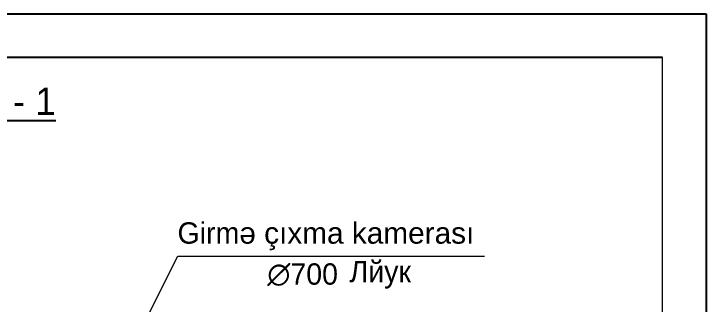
# Model space of a CAD drawing. Header units: millimetres. Extents: x 1067644 to 1117794, y -913136 to -692535.
# Drawn here: x 1109482 to 1117794, y -726592 to -723099 of the extents above; entities that cross this region are included whole.
import ezdxf

# ---------------------------------------------------------------- set-up
doc = ezdxf.new("R2010")
doc.units = ezdxf.units.MM
doc.layers.add('Layer3', color=7, linetype='Continuous', lineweight=13)
doc.styles.get("Standard").update_dxf_attribs({"font": 'a3ar(la).ttf'})
doc.styles.add('style1', font='A3TI(LA).TTF', dxfattribs={"height": 200})
doc.styles.add('style3', font='ARIAAL_.TTF', dxfattribs={"height": 300})
doc.dimstyles.new('DIM_100', dxfattribs={"dimscale": 100, "dimtxt": 250, "dimasz": 2.5, "dimexe": 1.25, "dimexo": 0.625, "dimtad": 1, "dimdec": 0, "dimtxsty": 'style1', "dimblk": 'OBLIQUE', "dimcen": 2.5, "dimdle": 1.25, "dimclrd": 251, "dimclre": 251, "dimaunit": 1, "dimadec": 3, "dimazin": 0, "dimtfac": 1, "dimtdec": 0, "dimtmove": 1, "dimatfit": 3, "dimfxl": 1.25, "dimlwd": 5, "dimlwe": 5, "dimarcsym": 0})

# ---------------------------------------------------------------- blocks, each defined once
blk = doc.blocks.new('ntnntyht')
at = {"lineweight": 25}
for p, q in [((1961564.2, -20954.7), (2003567.4, -20954.7)), ((2003567.4, -20954.7), (2003567.4, -50628.5))]:
    blk.add_line(p, q, dxfattribs=at)
at = {"lineweight": 25, "ltscale": 15}
blk.add_line((2003044.9, -21477.1), (1963653.3, -21477.1), dxfattribs=at)
at = {"lineweight": 5, "ltscale": 15}
blk.add_line((2003044.9, -50106.1), (2003044.9, -21477.1), dxfattribs=at)
blk = doc.blocks.new('_Oblique')
at = {"color": 0, "linetype": 'ByBlock', "lineweight": -2}
blk.add_line((-0.5, -0.5), (0.5, 0.5), dxfattribs=at)

msp = doc.modelspace()

# ---------------------------------------------------------------- block references
at = {"color": 3, "xscale": 1.004925508461463, "yscale": 1.004925508461463, "zscale": 1.004925508461463}
msp.add_blockref('ntnntyht', (-895641.897, -702041.285), dxfattribs=at)

# ---------------------------------------------------------------- texts
at = {"ltscale": 100, "char_height": 256, "width": 8986.82714, "attachment_point": 7, "style": 'style3'}
for s, insert in [('Girm{\\fArial|b0|i0|c238|p34;ə çıxma kamerası} {\\L   }', (1111447.327, -725933.91)), ('Лйук {\\L   }', (1113512.512, -726394.656)), ('\\A1;{\\fArial|b0|i0|c0|p34;∅}700', (1112525.129, -726363.928))]:
    msp.add_mtext(s, dxfattribs=dict(at, insert=insert))
at = {"layer": 'Layer3', "color": 0, "lineweight": 25, "insert": (1105831.707, -723982.846), "char_height": 520, "width": 7423.62436, "attachment_point": 1}
msp.add_mtext('\\pxqc;{\\H0.63462x;\\L1 - 1\\H0.9845x;\\l }', dxfattribs=at)

# ---------------------------------------------------------------- leaders
at = {"ltscale": 5}
msp.add_leader([(1110515.361, -727873.892), (1111448.664, -726003.678), (1115131.03, -726003.678)], dimstyle='DIM_100', override={"dimgap": 0.625, "dimtad": 0}, dxfattribs=at)

doc.saveas('drawing.dxf')
